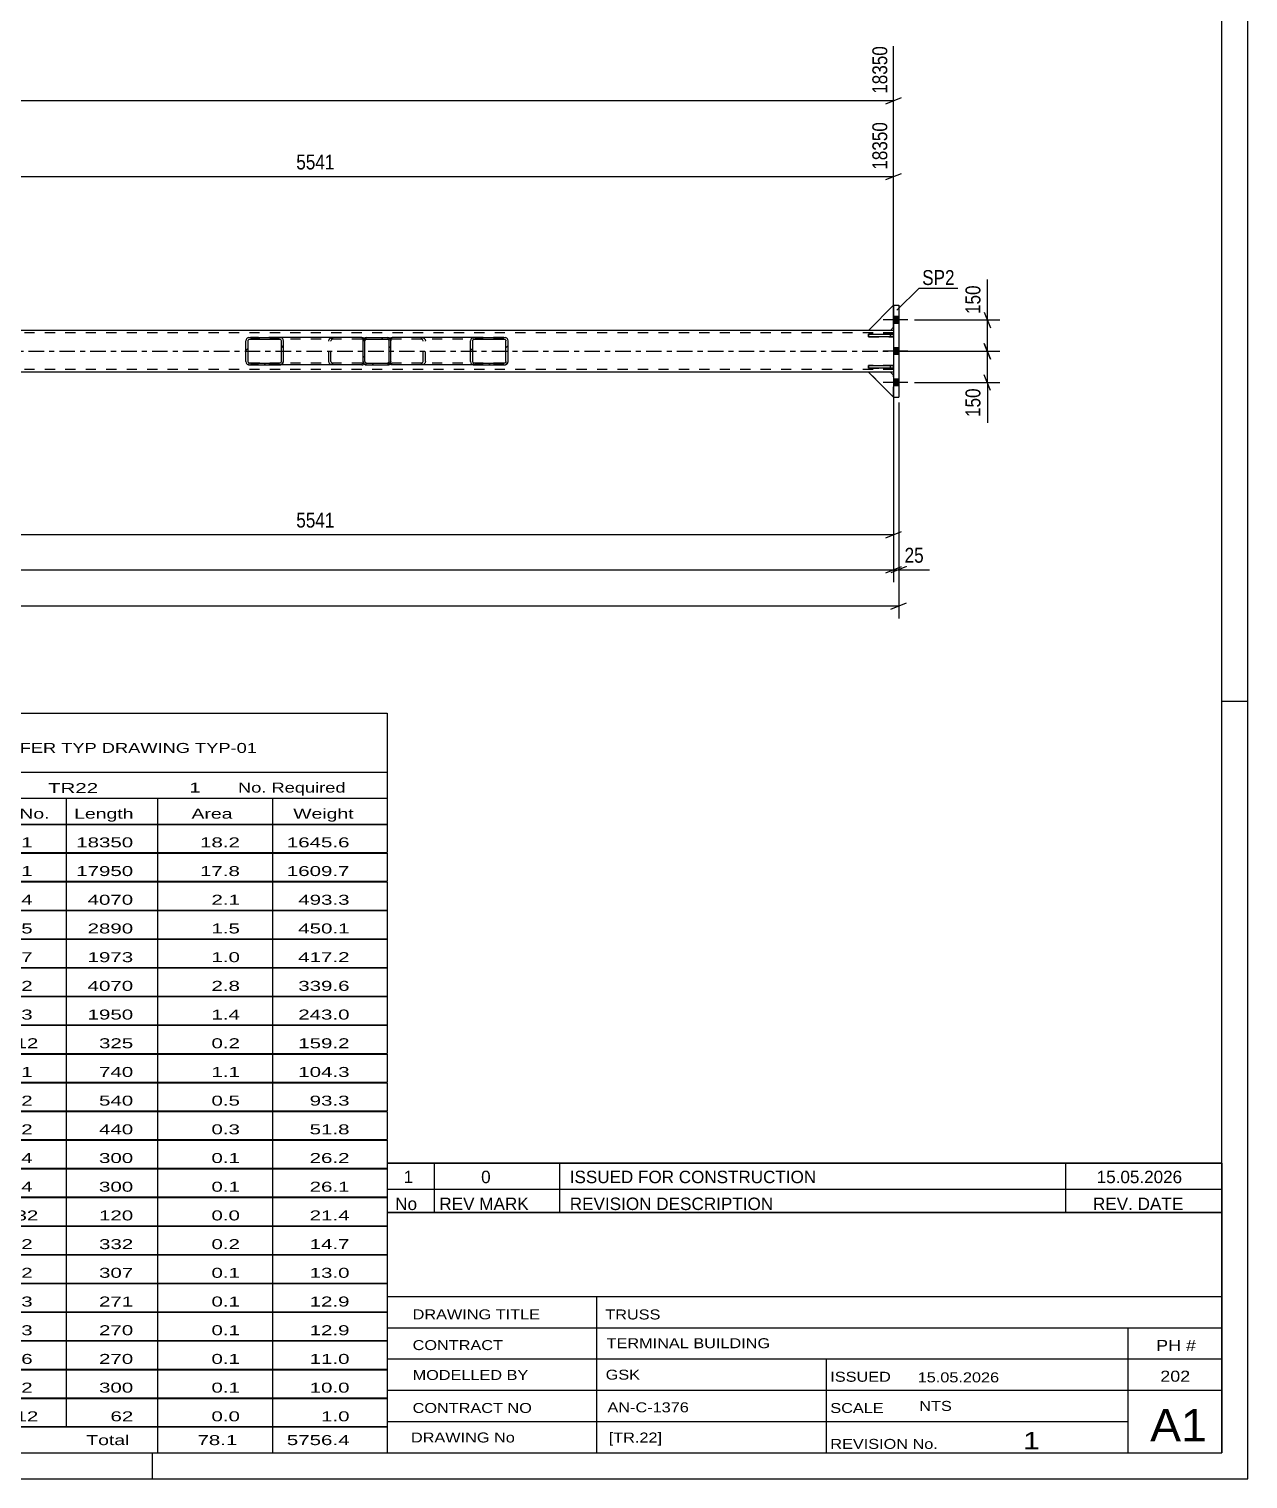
# Model space of a CAD drawing. Header units: millimetres. Extents: x -95 to 746, y -460 to 134.
# Drawn here: x 512.7 to 746.3, y -460.3 to -182.4 of the extents above; entities that cross this region are included whole.
import ezdxf

# ---------------------------------------------------------------- set-up
doc = ezdxf.new("R2010")
doc.units = ezdxf.units.MM
doc.linetypes.add('DXK_LINE_DOT2', pattern=[3.9198, 1.9599, -1.9599])
doc.linetypes.add('DXK_LINE_DOT3', pattern=[5.9187, 2.979, -0.9799, 0.9799, -0.9799])
doc.styles.add('Arial Narrow', font='ARIALN.TTF', dxfattribs={"height": 0.2})

# ---------------------------------------------------------------- blocks, each defined once
blk = doc.blocks.new('Unknown-389780219-55904')
at = {"color": 7, "linetype": 'Continuous'}
for p, q in [((581.31, -409.22), (581.31, -455.27)), ((581.31, -409.22), (741.31, -409.22)), ((741.31, -409.27), (741.31, -455.27)), ((581.31, -425.27), (741.31, -425.27)), ((621.45, -425.27), (621.45, -455.27)), ((581.31, -431.27), (741.31, -431.27)), ((723.31, -455.22), (723.31, -431.22)), ((581.31, -437.27), (741.31, -437.27)), ((665.45, -437.27), (665.45, -455.27)), ((581.31, -443.27), (741.31, -443.27)), ((581.31, -449.27), (723.31, -449.27)), ((581.31, -455.27), (741.31, -455.27))]:
    blk.add_line(p, q, dxfattribs=at)
at = {"color": 7, "style": 'Arial Narrow'}
for s, height, width, p in [('DRAWING TITLE', 1.9089, 1.425378, (586.19, -429.67)), ('TRUSS', 1.909, 1.425378, (623.12, -429.69)), ('TERMINAL BUILDING', 1.9089, 1.425378, (623.37, -435.2)), ('CONTRACT', 1.909, 1.425378, (586.19, -435.56)), ('MODELLED BY', 1.9089, 1.425378, (586.19, -441.29)), ('GSK', 1.909, 1.425378, (623.19, -441.23)), ('ISSUED', 1.909, 1.425378, (666.25, -441.63)), ('15.05.2026', 1.909, 1.425378, (683, -441.75)), ('CONTRACT NO', 1.9089, 1.425378, (586.19, -447.61)), ('AN-C-1376', 1.909, 1.425378, (623.54, -447.49)), ('SCALE', 1.909, 1.425378, (666.25, -447.62)), ('A1', 6.204, 1.25, (727.55, -453.07)), ('DRAWING No', 1.909, 1.425378, (585.87, -453.27)), ('[TR.22]', 1.909, 1.425378, (623.77, -453.28)), ('REVISION No.', 1.9089, 1.425378, (666.25, -454.5)), ('1', 3.34, 1.5, (703.22, -454.59))]:
    blk.add_text(s, height=height, dxfattribs=dict(at, width=width)).set_placement(p)
at = {"color": 7, "linetype": 'Continuous', "style": 'Arial Narrow'}
for s, height, width, p in [('PH #', 2.1, 1.42538, (728.71, -435.72)), ('202', 2.1, 1.42538, (729.5, -441.62)), ('NTS', 1.909, 1.425378, (683.31, -447.22))]:
    blk.add_text(s, height=height, dxfattribs=dict(at, width=width)).set_placement(p)
blk = doc.blocks.new('Unknown-389780219-19542')
at = {"color": 5, "linetype": 'Continuous'}
for p, q in [((746.31, -460.27), (746.31, 133.73)), ((741.31, -455.27), (741.31, 128.73)), ((746.31, -311.27), (741.31, -311.27)), ((-89.69, -455.27), (741.31, -455.27)), ((536.31, -460.27), (536.31, -455.27)), ((-94.69, -460.27), (746.31, -460.27))]:
    blk.add_line(p, q, dxfattribs=at)
blk = doc.blocks.new('Unknown-389780219-55905')
at = {"color": 7, "linetype": 'Continuous'}
for p, q in [((421.31, -313.52), (581.31, -313.52)), ((421.31, -324.77), (421.31, -313.52)), ((581.31, -313.52), (581.31, -324.77)), ((421.31, -324.77), (581.31, -324.77)), ((421.31, -324.77), (421.31, -329.77)), ((581.31, -324.77), (581.31, -329.77)), ((421.31, -329.77), (581.31, -329.77)), ((421.31, -329.77), (421.31, -334.77)), ((445.31, -329.77), (445.31, -334.77)), ((480.81, -329.77), (480.81, -334.77)), ((506.81, -329.77), (506.81, -334.77)), ((519.81, -329.77), (519.81, -334.77)), ((537.31, -329.77), (537.31, -334.77)), ((559.31, -329.77), (559.31, -334.77)), ((581.31, -329.77), (581.31, -334.77)), ((421.31, -334.77), (581.31, -334.77)), ((421.31, -334.82), (421.31, -340.22)), ((421.31, -334.82), (581.31, -334.82)), ((445.31, -334.77), (445.31, -340.27)), ((480.81, -334.77), (480.81, -340.27)), ((506.81, -334.77), (506.81, -340.27)), ((519.81, -334.77), (519.81, -340.27)), ((537.31, -334.77), (537.31, -340.27)), ((559.31, -334.77), (559.31, -340.27)), ((581.31, -334.82), (581.31, -340.22)), ((421.31, -340.22), (581.31, -340.22)), ((421.31, -340.32), (421.31, -345.72)), ((421.31, -340.32), (581.31, -340.32)), ((445.31, -340.27), (445.31, -345.77)), ((480.81, -340.27), (480.81, -345.77)), ((506.81, -340.27), (506.81, -345.77)), ((519.81, -340.27), (519.81, -345.77)), ((537.31, -340.27), (537.31, -345.77)), ((559.31, -340.27), (559.31, -345.77)), ((581.31, -340.32), (581.31, -345.72)), ((421.31, -345.72), (581.31, -345.72)), ((421.31, -345.82), (421.31, -351.22)), ((421.31, -345.82), (581.31, -345.82)), ((445.31, -345.77), (445.31, -351.27)), ((480.81, -345.77), (480.81, -351.27)), ((506.81, -345.77), (506.81, -351.27)), ((519.81, -345.77), (519.81, -351.27)), ((537.31, -345.77), (537.31, -351.27)), ((559.31, -345.77), (559.31, -351.27)), ((581.31, -345.82), (581.31, -351.22)), ((421.31, -351.22), (581.31, -351.22)), ((421.31, -351.32), (421.31, -356.72)), ((421.31, -351.32), (581.31, -351.32)), ((445.31, -351.27), (445.31, -356.77)), ((480.81, -351.27), (480.81, -356.77)), ((506.81, -351.27), (506.81, -356.77)), ((519.81, -351.27), (519.81, -356.77)), ((537.31, -351.27), (537.31, -356.77)), ((559.31, -351.27), (559.31, -356.77)), ((581.31, -351.32), (581.31, -356.72)), ((421.31, -356.72), (581.31, -356.72)), ((421.31, -356.82), (421.31, -362.22)), ((421.31, -356.82), (581.31, -356.82)), ((445.31, -356.77), (445.31, -362.27)), ((480.81, -356.77), (480.81, -362.27)), ((506.81, -356.77), (506.81, -362.27)), ((519.81, -356.77), (519.81, -362.27)), ((537.31, -356.77), (537.31, -362.27)), ((559.31, -356.77), (559.31, -362.27)), ((581.31, -356.82), (581.31, -362.22)), ((421.31, -362.22), (581.31, -362.22)), ((421.31, -362.32), (421.31, -367.72)), ((421.31, -362.32), (581.31, -362.32)), ((445.31, -362.27), (445.31, -367.77)), ((480.81, -362.27), (480.81, -367.77)), ((506.81, -362.27), (506.81, -367.77)), ((519.81, -362.27), (519.81, -367.77)), ((537.31, -362.27), (537.31, -367.77)), ((559.31, -362.27), (559.31, -367.77)), ((581.31, -362.32), (581.31, -367.72)), ((421.31, -367.72), (581.31, -367.72)), ((421.31, -367.82), (421.31, -373.22)), ((421.31, -367.82), (581.31, -367.82)), ((445.31, -367.77), (445.31, -373.27)), ((480.81, -367.77), (480.81, -373.27)), ((506.81, -367.77), (506.81, -373.27)), ((519.81, -367.77), (519.81, -373.27)), ((537.31, -367.77), (537.31, -373.27)), ((559.31, -367.77), (559.31, -373.27)), ((581.31, -367.82), (581.31, -373.22)), ((421.31, -373.22), (581.31, -373.22)), ((421.31, -373.32), (421.31, -378.72)), ((421.31, -373.32), (581.31, -373.32)), ((445.31, -373.27), (445.31, -378.77)), ((480.81, -373.27), (480.81, -378.77)), ((506.81, -373.27), (506.81, -378.77)), ((519.81, -373.27), (519.81, -378.77)), ((537.31, -373.27), (537.31, -378.77)), ((559.31, -373.27), (559.31, -378.77)), ((581.31, -373.32), (581.31, -378.72)), ((421.31, -378.72), (581.31, -378.72)), ((421.31, -378.82), (421.31, -384.22)), ((421.31, -378.82), (581.31, -378.82)), ((445.31, -378.77), (445.31, -384.27)), ((480.81, -378.77), (480.81, -384.27)), ((506.81, -378.77), (506.81, -384.27)), ((519.81, -378.77), (519.81, -384.27)), ((537.31, -378.77), (537.31, -384.27)), ((559.31, -378.77), (559.31, -384.27)), ((581.31, -378.82), (581.31, -384.22)), ((421.31, -384.22), (581.31, -384.22)), ((421.31, -384.32), (421.31, -389.72)), ((421.31, -384.32), (581.31, -384.32)), ((445.31, -384.27), (445.31, -389.77)), ((480.81, -384.27), (480.81, -389.77)), ((506.81, -384.27), (506.81, -389.77)), ((519.81, -384.27), (519.81, -389.77)), ((537.31, -384.27), (537.31, -389.77)), ((559.31, -384.27), (559.31, -389.77)), ((581.31, -384.32), (581.31, -389.72)), ((421.31, -389.72), (581.31, -389.72)), ((421.31, -389.82), (421.31, -395.22)), ((421.31, -389.82), (581.31, -389.82)), ((445.31, -389.77), (445.31, -395.27)), ((480.81, -389.77), (480.81, -395.27)), ((506.81, -389.77), (506.81, -395.27)), ((519.81, -389.77), (519.81, -395.27)), ((537.31, -389.77), (537.31, -395.27)), ((559.31, -389.77), (559.31, -395.27)), ((581.31, -389.82), (581.31, -395.22)), ((421.31, -395.22), (581.31, -395.22)), ((421.31, -395.32), (421.31, -400.72)), ((421.31, -395.32), (581.31, -395.32)), ((445.31, -395.27), (445.31, -400.77)), ((480.81, -395.27), (480.81, -400.77)), ((506.81, -395.27), (506.81, -400.77)), ((519.81, -395.27), (519.81, -400.77)), ((537.31, -395.27), (537.31, -400.77)), ((559.31, -395.27), (559.31, -400.77)), ((581.31, -395.32), (581.31, -400.72)), ((421.31, -400.72), (581.31, -400.72)), ((421.31, -400.82), (421.31, -406.22)), ((421.31, -400.82), (581.31, -400.82)), ((445.31, -400.77), (445.31, -406.27)), ((480.81, -400.77), (480.81, -406.27)), ((506.81, -400.77), (506.81, -406.27)), ((519.81, -400.77), (519.81, -406.27)), ((537.31, -400.77), (537.31, -406.27)), ((559.31, -400.77), (559.31, -406.27)), ((581.31, -400.82), (581.31, -406.22)), ((421.31, -406.22), (581.31, -406.22)), ((421.31, -406.32), (421.31, -411.72)), ((421.31, -406.32), (581.31, -406.32)), ((445.31, -406.27), (445.31, -411.77)), ((480.81, -406.27), (480.81, -411.77)), ((506.81, -406.27), (506.81, -411.77)), ((519.81, -406.27), (519.81, -411.77)), ((537.31, -406.27), (537.31, -411.77)), ((559.31, -406.27), (559.31, -411.77)), ((581.31, -406.32), (581.31, -411.72)), ((421.31, -411.72), (581.31, -411.72)), ((421.31, -411.82), (421.31, -417.22)), ((421.31, -411.82), (581.31, -411.82)), ((445.31, -411.77), (445.31, -417.27)), ((480.81, -411.77), (480.81, -417.27)), ((506.81, -411.77), (506.81, -417.27)), ((519.81, -411.77), (519.81, -417.27)), ((537.31, -411.77), (537.31, -417.27)), ((559.31, -411.77), (559.31, -417.27)), ((581.31, -411.82), (581.31, -417.22)), ((421.31, -417.22), (581.31, -417.22)), ((421.31, -417.32), (421.31, -422.72)), ((421.31, -417.32), (581.31, -417.32)), ((445.31, -417.27), (445.31, -422.77)), ((480.81, -417.27), (480.81, -422.77)), ((506.81, -417.27), (506.81, -422.77)), ((519.81, -417.27), (519.81, -422.77)), ((537.31, -417.27), (537.31, -422.77)), ((559.31, -417.27), (559.31, -422.77)), ((581.31, -417.32), (581.31, -422.72)), ((421.31, -422.72), (581.31, -422.72)), ((421.31, -422.82), (421.31, -428.22)), ((421.31, -422.82), (581.31, -422.82)), ((445.31, -422.77), (445.31, -428.27)), ((480.81, -422.77), (480.81, -428.27)), ((506.81, -422.77), (506.81, -428.27)), ((519.81, -422.77), (519.81, -428.27)), ((537.31, -422.77), (537.31, -428.27)), ((559.31, -422.77), (559.31, -428.27)), ((581.31, -422.82), (581.31, -428.22)), ((421.31, -428.22), (581.31, -428.22)), ((421.31, -428.32), (421.31, -433.72)), ((421.31, -428.32), (581.31, -428.32)), ((445.31, -428.27), (445.31, -433.77)), ((480.81, -428.27), (480.81, -433.77)), ((506.81, -428.27), (506.81, -433.77)), ((519.81, -428.27), (519.81, -433.77)), ((537.31, -428.27), (537.31, -433.77)), ((559.31, -428.27), (559.31, -433.77)), ((581.31, -428.32), (581.31, -433.72)), ((421.31, -433.72), (581.31, -433.72)), ((421.31, -433.82), (421.31, -439.22)), ((421.31, -433.82), (581.31, -433.82)), ((445.31, -433.77), (445.31, -439.27)), ((480.81, -433.77), (480.81, -439.27)), ((506.81, -433.77), (506.81, -439.27)), ((519.81, -433.77), (519.81, -439.27)), ((537.31, -433.77), (537.31, -439.27)), ((559.31, -433.77), (559.31, -439.27)), ((581.31, -433.82), (581.31, -439.22)), ((421.31, -439.22), (581.31, -439.22)), ((421.31, -439.32), (421.31, -444.72)), ((421.31, -439.32), (581.31, -439.32)), ((445.31, -439.27), (445.31, -444.77)), ((480.81, -439.27), (480.81, -444.77)), ((506.81, -439.27), (506.81, -444.77)), ((519.81, -439.27), (519.81, -444.77)), ((537.31, -439.27), (537.31, -444.77)), ((559.31, -439.27), (559.31, -444.77)), ((581.31, -439.32), (581.31, -444.72)), ((421.31, -444.72), (581.31, -444.72)), ((421.31, -444.82), (421.31, -450.22)), ((421.31, -444.82), (581.31, -444.82)), ((445.31, -444.77), (445.31, -450.27)), ((480.81, -444.77), (480.81, -450.27)), ((506.81, -444.77), (506.81, -450.27)), ((519.81, -444.77), (519.81, -450.27)), ((537.31, -444.77), (537.31, -450.27)), ((559.31, -444.77), (559.31, -450.27)), ((581.31, -444.82), (581.31, -450.22)), ((421.31, -450.22), (581.31, -450.22)), ((421.31, -450.27), (581.31, -450.27)), ((421.31, -450.27), (421.31, -455.27)), ((537.31, -450.27), (537.31, -455.27)), ((559.31, -450.27), (559.31, -455.27)), ((581.31, -450.27), (581.31, -455.27)), ((421.31, -455.27), (581.31, -455.27))]:
    blk.add_line(p, q, dxfattribs=at)
at = {"color": 7, "style": 'Arial Narrow'}
for s, height, width, p in [('GENERAL NOTES & WELD DETAILS :', 2.8633, 1.4, (422.46, -321.21)), ('REFER TYP DRAWING TYP-01', 1.9089, 1.6, (506.01, -321.11)), ("MATERIAL LIST FOR ASSEMBLY MK'D", 1.9089, 1.6, (422.46, -328.71)), ('TR22', 1.909, 1.794707, (516.31, -328.8)), ('1', 1.91, 1.794707, (543.39, -328.71)), ('No. Required', 1.9089, 1.6, (552.72, -328.71)), ('Mark', 1.909, 1.7, (422.65, -333.77)), ('Profile', 1.909, 1.7, (455.73, -333.77)), ('Material', 1.909, 1.7, (485.85, -333.71)), ('No.', 1.909, 1.7, (510.81, -333.71)), ('Length', 1.909, 1.7, (521.31, -333.71)), ('Area', 1.909, 1.7, (543.81, -333.71)), ('Weight', 1.909, 1.7, (563.31, -333.71))]:
    blk.add_text(s, height=height, dxfattribs=dict(at, width=width)).set_placement(p)
at = {"color": 7, "linetype": 'Continuous', "style": 'Arial Narrow'}
for s, height, width, p in [('BC112', 1.909, 1.794707, (422.81, -339.21)), ('RHS300*200*12', 1.9089, 1.794707, (447.31, -339.21)), ('E350', 1.909, 1.794707, (487.05, -339.21)), ('1', 1.91, 1.794707, (511.17, -339.21)), ('18350', 1.909, 1.794707, (521.71, -339.21)), ('18.2', 1.909, 1.794707, (545.44, -339.21)), ('1645.6', 1.909, 1.794707, (562.08, -339.21)), ('TR22', 1.909, 1.794707, (422.81, -344.71)), ('RHS300*200*12', 1.9089, 1.794707, (447.31, -344.71)), ('E350', 1.909, 1.794707, (487.05, -344.71)), ('1', 1.91, 1.794707, (511.17, -344.71)), ('17950', 1.909, 1.794707, (521.71, -344.71)), ('17.8', 1.909, 1.794707, (545.44, -344.71)), ('1609.7', 1.909, 1.794707, (562.08, -344.71)), ('M24', 1.909, 1.794707, (422.81, -350.21)), ('SHS132*8', 1.909, 1.794707, (447.31, -350.21)), ('E350', 1.909, 1.794707, (487.05, -350.21)), ('4', 1.91, 1.794707, (511.17, -350.21)), ('4070', 1.909, 1.794707, (523.89, -350.21)), ('2.1', 1.909, 1.794707, (547.63, -350.21)), ('493.3', 1.909, 1.794707, (564.27, -350.21)), ('M69', 1.909, 1.794707, (422.81, -355.71)), ('SHS132*8', 1.909, 1.794707, (447.31, -355.71)), ('E350', 1.909, 1.794707, (487.05, -355.71)), ('5', 1.91, 1.794707, (511.17, -355.71)), ('2890', 1.909, 1.794707, (523.89, -355.71)), ('1.5', 1.909, 1.794707, (547.63, -355.71)), ('450.1', 1.909, 1.794707, (564.27, -355.71)), ('M25', 1.909, 1.794707, (422.81, -361.21)), ('SHS132*8', 1.909, 1.794707, (447.31, -361.21)), ('E350', 1.909, 1.794707, (487.05, -361.21)), ('7', 1.91, 1.794707, (511.17, -361.21)), ('1973', 1.909, 1.794707, (523.89, -361.21)), ('1.0', 1.909, 1.794707, (547.63, -361.21)), ('417.2', 1.909, 1.794707, (564.27, -361.21)), ('M21', 1.909, 1.794707, (422.81, -366.71)), ('SHS180*8', 1.909, 1.794707, (447.31, -366.71)), ('E350', 1.909, 1.794707, (487.05, -366.71)), ('2', 1.91, 1.794707, (511.17, -366.71)), ('4070', 1.909, 1.794707, (523.89, -366.71)), ('2.8', 1.909, 1.794707, (547.63, -366.71)), ('339.6', 1.909, 1.794707, (564.27, -366.71)), ('M22', 1.909, 1.794707, (422.81, -372.21)), ('SHS180*8', 1.909, 1.794707, (447.31, -372.21)), ('E350', 1.909, 1.794707, (487.05, -372.21)), ('3', 1.91, 1.794707, (511.17, -372.21)), ('1950', 1.909, 1.794707, (523.89, -372.21)), ('1.4', 1.909, 1.794707, (547.63, -372.21)), ('243.0', 1.909, 1.794707, (564.27, -372.21)), ('SP4', 1.909, 1.794707, (422.81, -377.71)), ('PL16*325', 1.909, 1.794707, (447.31, -377.71)), ('E350', 1.909, 1.794707, (487.05, -377.71)), ('12', 1.909, 1.794707, (510.07, -377.71)), ('325', 1.909, 1.794707, (526.08, -377.71)), ('0.2', 1.909, 1.794707, (547.63, -377.71)), ('159.2', 1.909, 1.794707, (564.27, -377.71)), ('P24', 1.909, 1.794707, (422.81, -383.21)), ('PL25*718', 1.909, 1.794707, (447.31, -383.21)), ('E350', 1.909, 1.794707, (487.05, -383.21)), ('1', 1.91, 1.794707, (511.17, -383.21)), ('740', 1.909, 1.794707, (526.08, -383.21)), ('1.1', 1.909, 1.794707, (547.63, -383.21)), ('104.3', 1.909, 1.794707, (564.27, -383.21)), ('SP2', 1.909, 1.794707, (422.81, -388.71)), ('PL25*440', 1.909, 1.794707, (447.31, -388.71)), ('E350', 1.909, 1.794707, (487.05, -388.71)), ('2', 1.91, 1.794707, (511.17, -388.71)), ('540', 1.909, 1.794707, (526.08, -388.71)), ('0.5', 1.909, 1.794707, (547.63, -388.71)), ('93.3', 1.909, 1.794707, (566.45, -388.71)), ('SP1', 1.909, 1.794707, (422.81, -394.21)), ('PL25*300', 1.909, 1.794707, (447.31, -394.21)), ('E350', 1.909, 1.794707, (487.05, -394.21)), ('2', 1.91, 1.794707, (511.17, -394.21)), ('440', 1.909, 1.794707, (526.08, -394.21)), ('0.3', 1.909, 1.794707, (547.63, -394.21)), ('51.8', 1.909, 1.794707, (566.45, -394.21)), ('BC35', 1.909, 1.794707, (422.81, -399.71)), ('SHS132*6', 1.909, 1.794707, (447.31, -399.71)), ('E350', 1.909, 1.794707, (487.05, -399.71)), ('4', 1.91, 1.794707, (511.17, -399.71)), ('300', 1.909, 1.794707, (526.08, -399.71)), ('0.1', 1.909, 1.794707, (547.63, -399.71)), ('26.2', 1.909, 1.794707, (566.45, -399.71)), ('TC88', 1.909, 1.794707, (422.81, -405.21)), ('SHS100*8', 1.909, 1.794707, (447.31, -405.21)), ('E350', 1.909, 1.794707, (487.05, -405.21)), ('4', 1.91, 1.794707, (511.17, -405.21)), ('300', 1.909, 1.794707, (526.08, -405.21)), ('0.1', 1.909, 1.794707, (547.63, -405.21)), ('26.1', 1.909, 1.794707, (566.45, -405.21)), ('ST4', 1.909, 1.794707, (422.81, -410.71)), ('PL12*120', 1.909, 1.794707, (447.31, -410.71)), ('E350', 1.909, 1.794707, (487.05, -410.71)), ('32', 1.909, 1.794707, (510.07, -410.71)), ('120', 1.909, 1.794707, (526.08, -410.71)), ('0.0', 1.909, 1.794707, (547.63, -410.71)), ('21.4', 1.909, 1.794707, (566.45, -410.71)), ('BC149', 1.909, 1.794707, (422.81, -416.21)), ('SHS132*6', 1.909, 1.794707, (447.31, -416.21)), ('E350', 1.909, 1.794707, (487.05, -416.21)), ('2', 1.91, 1.794707, (511.17, -416.21)), ('332', 1.909, 1.794707, (526.08, -416.21)), ('0.2', 1.909, 1.794707, (547.63, -416.21)), ('14.7', 1.909, 1.794707, (566.45, -416.21)), ('BC150', 1.909, 1.794707, (422.81, -421.71)), ('SHS132*6', 1.909, 1.794707, (447.31, -421.71)), ('E350', 1.909, 1.794707, (487.05, -421.71)), ('2', 1.91, 1.794707, (511.17, -421.71)), ('307', 1.909, 1.794707, (526.08, -421.71)), ('0.1', 1.909, 1.794707, (547.63, -421.71)), ('13.0', 1.909, 1.794707, (566.45, -421.71)), ('M1482', 1.909, 1.794707, (422.81, -427.21)), ('RHS100*100*6', 1.9089, 1.794707, (447.31, -427.21)), ('E350', 1.909, 1.794707, (487.05, -427.21)), ('3', 1.91, 1.794707, (511.17, -427.21)), ('271', 1.909, 1.794707, (526.08, -427.21)), ('0.1', 1.909, 1.794707, (547.63, -427.21)), ('12.9', 1.909, 1.794707, (566.45, -427.21)), ('M1523', 1.909, 1.794707, (422.81, -432.71)), ('RHS100*100*6', 1.9089, 1.794707, (447.31, -432.71)), ('E350', 1.909, 1.794707, (487.05, -432.71)), ('3', 1.91, 1.794707, (511.17, -432.71)), ('270', 1.909, 1.794707, (526.08, -432.71)), ('0.1', 1.909, 1.794707, (547.63, -432.71)), ('12.9', 1.909, 1.794707, (566.45, -432.71)), ('ST20', 1.909, 1.794707, (422.81, -438.21)), ('PL8*150', 1.909, 1.794707, (447.31, -438.21)), ('E350', 1.909, 1.794707, (487.05, -438.21)), ('6', 1.91, 1.794707, (511.17, -438.21)), ('270', 1.909, 1.794707, (526.08, -438.21)), ('0.1', 1.909, 1.794707, (547.63, -438.21)), ('11.0', 1.909, 1.794707, (566.45, -438.21)), ('TC45', 1.909, 1.794707, (422.81, -443.71)), ('SHS100*6', 1.909, 1.794707, (447.31, -443.71)), ('E350', 1.909, 1.794707, (487.05, -443.71)), ('2', 1.91, 1.794707, (511.17, -443.71)), ('300', 1.909, 1.794707, (526.08, -443.71)), ('0.1', 1.909, 1.794707, (547.63, -443.71)), ('10.0', 1.909, 1.794707, (566.45, -443.71)), ('PL73', 1.909, 1.794707, (422.81, -449.21)), ('PL6*30', 1.909, 1.794707, (447.31, -449.21)), ('E350', 1.909, 1.794707, (487.05, -449.21)), ('12', 1.909, 1.794707, (510.07, -449.21)), ('62', 1.909, 1.794707, (528.27, -449.21)), ('0.0', 1.909, 1.794707, (547.63, -449.21)), ('1.0', 1.909, 1.794707, (568.64, -449.21)), ('Total', 1.909, 1.7, (523.64, -453.77)), ('78.1', 1.909, 1.794707, (544.95, -453.77)), ('5756.4', 1.909, 1.794707, (562.08, -453.77))]:
    blk.add_text(s, height=height, dxfattribs=dict(at, width=width)).set_placement(p)
blk = doc.blocks.new('Unknown-389780219-55907')
at = {"color": 7, "linetype": 'Continuous'}
for p, q in [((581.31, -399.72), (741.31, -399.72)), ((741.31, -399.72), (581.31, -399.72)), ((581.31, -399.72), (581.31, -404.72)), ((590.31, -399.72), (590.31, -404.72)), ((614.31, -399.72), (614.31, -404.72)), ((711.31, -399.72), (711.31, -404.72)), ((741.31, -399.72), (741.31, -404.72)), ((581.31, -404.72), (741.31, -404.72)), ((581.31, -404.72), (581.31, -409.22)), ((581.31, -404.72), (741.31, -404.72)), ((590.31, -404.72), (590.31, -409.22)), ((614.31, -404.72), (614.31, -409.22)), ((711.31, -404.72), (711.31, -409.22)), ((741.31, -404.72), (741.31, -409.22)), ((741.31, -409.22), (581.31, -409.22))]:
    blk.add_line(p, q, dxfattribs=at)
at = {"color": 7, "linetype": 'Continuous', "style": 'Arial Narrow'}
for s, height, width, p in [('1', 2.39, 1.196471, (584.47, -403.57)), ('0', 2.39, 1.196471, (599.32, -403.57)), ('ISSUED FOR CONSTRUCTION', 2.3861, 1.196471, (616.31, -403.57)), ('15.05.2026', 2.386, 1.196471, (717.31, -403.57)), ('No', 2.386, 1.2, (582.85, -408.72)), ('REV MARK', 2.386, 1.2, (591.31, -408.72)), ('REVISION DESCRIPTION', 2.3861, 1.2, (616.31, -408.72)), ('REV. DATE', 2.386, 1.2, (716.59, -408.72))]:
    blk.add_text(s, height=height, dxfattribs=dict(at, width=width)).set_placement(p)
blk = doc.blocks.new('Part-389780219-29408 - 29317')
at = {"color": 2, "linetype": 'Continuous'}
for p, q in [((677.77, -248.12), (673.57, -248.12)), ((673.57, -248.12), (678.37, -252.92)), ((678.37, -248.72), (677.77, -248.12))]:
    blk.add_line(p, q, dxfattribs=at)
at = {"color": 7, "linetype": 'DXK_LINE_DOT2'}
blk.add_line((678.37, -252.92), (678.37, -248.72), dxfattribs=at)
blk = doc.blocks.new('Part-389780219-29336 - 29317')
at = {"linetype": 'Continuous'}
h = blk.add_hatch(dxfattribs=at)
h.set_pattern_fill('', scale=0.7, style=0, pattern_type=0)
h.set_pattern_definition([(45, (603.979, -246.7086), (-1.57154, 1.57154), [])])
h.paths.add_polyline_path([(603.64, -246.76), (603.98, -246.71), (604.26, -246.57), (604.45, -246.36), (604.52, -246.12), (604.52, -242.12), (604.45, -241.87), (604.26, -241.66), (603.98, -241.53), (603.64, -241.48), (598.15, -241.48), (597.82, -241.53), (597.53, -241.66), (597.34, -241.87), (597.27, -242.12), (597.27, -246.12), (597.34, -246.36), (597.53, -246.57), (597.82, -246.71), (598.15, -246.76)])
h.paths.add_polyline_path([(597.98, -246.41), (597.84, -246.34), (597.75, -246.24), (597.71, -246.12), (597.71, -242.12), (597.75, -241.99), (597.84, -241.89), (597.98, -241.82), (598.15, -241.8), (603.64, -241.8), (603.81, -241.82), (603.95, -241.89), (604.05, -241.99), (604.08, -242.12), (604.08, -246.12), (604.05, -246.24), (603.95, -246.34), (603.81, -246.41), (603.64, -246.44), (598.15, -246.44)])
at = {"color": 2, "linetype": 'Continuous'}
for p, q in [((582.01, -241.51), (582.27, -241.48)), ((582.01, -241.51), (582.01, -242.12)), ((598.15, -241.48), (582.27, -241.48)), ((598.15, -241.48), (597.82, -241.53)), ((598.15, -241.48), (603.64, -241.48)), ((603.98, -241.53), (603.64, -241.48)), ((597.34, -241.87), (597.27, -242.12)), ((597.27, -246.12), (597.27, -242.12)), ((597.71, -242.12), (597.75, -241.99)), ((597.71, -246.12), (597.71, -242.12)), ((597.98, -241.82), (598.15, -241.8)), ((598.15, -241.8), (603.64, -241.8)), ((603.64, -241.8), (603.81, -241.82)), ((604.05, -241.99), (604.08, -242.12)), ((604.08, -246.12), (604.08, -242.12)), ((604.52, -242.12), (604.45, -241.87)), ((604.52, -246.12), (604.52, -242.12)), ((582.01, -246.71), (582.01, -246.12)), ((582.01, -246.72), (582.01, -246.71)), ((582.27, -246.76), (582.01, -246.72)), ((598.15, -246.76), (582.27, -246.76)), ((597.27, -246.12), (597.34, -246.36)), ((597.75, -246.24), (597.71, -246.12)), ((597.82, -246.71), (598.15, -246.76)), ((598.15, -246.44), (597.98, -246.41)), ((598.15, -246.44), (603.64, -246.44)), ((598.15, -246.76), (603.64, -246.76)), ((603.81, -246.41), (603.64, -246.44)), ((603.64, -246.76), (603.98, -246.71)), ((604.08, -246.12), (604.05, -246.24)), ((604.45, -246.36), (604.52, -246.12))]:
    blk.add_line(p, q, dxfattribs=at)
at = {"color": 7, "linetype": 'DXK_LINE_DOT2'}
for p, q in [((582.01, -241.87), (582.01, -241.51)), ((587.76, -241.48), (588.09, -241.53)), ((603.64, -241.48), (598.15, -241.48)), ((582.1, -241.82), (582.01, -241.87)), ((582.01, -246.57), (582.01, -242.12)), ((582.27, -241.8), (582.1, -241.82)), ((603.64, -241.8), (582.27, -241.8)), ((587.93, -241.82), (587.76, -241.8)), ((588.2, -242.12), (588.16, -241.99)), ((588.2, -246.12), (588.2, -242.12)), ((588.57, -241.87), (588.64, -242.12)), ((588.64, -246.12), (588.64, -242.12)), ((582.01, -246.37), (582.1, -246.41)), ((582.1, -246.41), (582.27, -246.44)), ((603.64, -246.44), (582.27, -246.44)), ((587.76, -246.44), (587.93, -246.41)), ((588.09, -246.71), (587.76, -246.76)), ((588.16, -246.24), (588.2, -246.12)), ((588.64, -246.12), (588.57, -246.36)), ((603.64, -246.76), (598.15, -246.76))]:
    blk.add_line(p, q, dxfattribs=at)
for centre, radius, start, end in [((587.89, -242.3), 0.802, 32.4105, 75.4453), ((587.82, -242.21), 0.401, 32.4105, 75.4453), ((587.82, -246.02), 0.401, 284.5547, 327.5895), ((587.89, -245.93), 0.802, 284.5547, 327.5895)]:
    blk.add_arc(centre, radius, start, end, dxfattribs=at)
at = {"color": 2, "linetype": 'Continuous'}
for centre, radius, start, end in [((598.02, -242.3), 0.802, 104.5547, 147.5895), ((603.78, -242.3), 0.802, 32.4105, 75.4453), ((598.08, -242.21), 0.401, 104.5547, 147.5895), ((603.71, -242.21), 0.401, 32.4105, 75.4453), ((598.02, -245.93), 0.802, 212.4105, 255.4453), ((598.08, -246.02), 0.401, 212.4105, 255.4453), ((603.71, -246.02), 0.401, 284.5547, 327.5895), ((603.78, -245.93), 0.802, 284.5547, 327.5895)]:
    blk.add_arc(centre, radius, start, end, dxfattribs=at)
blk = doc.blocks.new('Part-389780219-29409 - 29317')
at = {"color": 7, "linetype": 'DXK_LINE_DOT2'}
for p, q in [((677.77, -248.12), (673.57, -248.12)), ((673.57, -248.12), (678.37, -252.92)), ((678.37, -248.72), (677.77, -248.12)), ((678.37, -252.92), (678.37, -248.72))]:
    blk.add_line(p, q, dxfattribs=at)
blk = doc.blocks.new('Part-389780219-29410 - 29317')
at = {"color": 7, "linetype": 'DXK_LINE_DOT2'}
for p, q in [((673.57, -240.12), (678.37, -235.32)), ((678.37, -235.32), (678.37, -239.52)), ((677.77, -240.12), (673.57, -240.12)), ((678.37, -239.52), (677.77, -240.12))]:
    blk.add_line(p, q, dxfattribs=at)
blk = doc.blocks.new('Part-389780219-29411 - 29317')
at = {"color": 2, "linetype": 'Continuous'}
for p, q in [((673.57, -240.12), (678.37, -235.32)), ((677.77, -240.12), (673.57, -240.12)), ((678.37, -239.52), (677.77, -240.12))]:
    blk.add_line(p, q, dxfattribs=at)
at = {"color": 7, "linetype": 'DXK_LINE_DOT2'}
blk.add_line((678.37, -239.52), (678.37, -235.32), dxfattribs=at)
blk = doc.blocks.new('Part-389780219-29347 - 29317')
at = {"linetype": 'Continuous'}
h = blk.add_hatch(dxfattribs=at)
h.set_pattern_fill('', scale=0.7, style=0, pattern_type=0)
h.set_pattern_definition([(45, (581.6138, -246.7086), (-1.57154, 1.57154), [])])
h.paths.add_polyline_path([(581.37, -246.76), (581.61, -246.71), (581.82, -246.57), (581.96, -246.36), (582.01, -246.12), (582.01, -242.12), (581.96, -241.87), (581.82, -241.66), (581.61, -241.53), (581.37, -241.48), (577.37, -241.48), (577.12, -241.53), (576.92, -241.66), (576.78, -241.87), (576.73, -242.12), (576.73, -246.12), (576.78, -246.36), (576.92, -246.57), (577.12, -246.71), (577.37, -246.76)])
h.paths.add_polyline_path([(577.25, -246.41), (577.14, -246.34), (577.07, -246.24), (577.05, -246.12), (577.05, -242.12), (577.07, -241.99), (577.14, -241.89), (577.25, -241.82), (577.37, -241.8), (581.37, -241.8), (581.49, -241.82), (581.6, -241.89), (581.66, -241.99), (581.69, -242.12), (581.69, -246.12), (581.66, -246.24), (581.6, -246.34), (581.49, -246.41), (581.37, -246.44), (577.37, -246.44)])
at = {"color": 7, "linetype": 'DXK_LINE_DOT2'}
for p, q in [((577.12, -241.53), (577.37, -241.48)), ((577.37, -241.48), (581.37, -241.48)), ((581.37, -241.48), (581.61, -241.53)), ((576.73, -242.12), (576.78, -241.87)), ((576.73, -246.12), (576.73, -242.12)), ((577.07, -241.99), (577.05, -242.12)), ((577.05, -246.12), (577.05, -242.12)), ((577.37, -241.8), (577.25, -241.82)), ((577.37, -241.8), (581.37, -241.8)), ((581.49, -241.82), (581.37, -241.8)), ((581.69, -242.12), (581.66, -241.99)), ((581.69, -246.12), (581.69, -242.12)), ((581.96, -241.87), (582.01, -242.12)), ((582.01, -246.12), (582.01, -242.12)), ((576.78, -246.36), (576.73, -246.12)), ((577.05, -246.12), (577.07, -246.24)), ((577.37, -246.76), (577.12, -246.71)), ((577.25, -246.41), (577.37, -246.44)), ((577.37, -246.44), (581.37, -246.44)), ((577.37, -246.76), (581.37, -246.76)), ((581.37, -246.44), (581.49, -246.41)), ((581.61, -246.71), (581.37, -246.76)), ((581.66, -246.24), (581.69, -246.12)), ((582.01, -246.12), (581.96, -246.36))]:
    blk.add_line(p, q, dxfattribs=at)
at = {"color": 2, "linetype": 'Continuous'}
for p, q in [((577.37, -241.48), (577.12, -241.53)), ((577.37, -241.48), (581.37, -241.48)), ((581.61, -241.53), (581.37, -241.48)), ((576.78, -241.87), (576.73, -242.12)), ((576.73, -246.12), (576.73, -242.12)), ((577.05, -242.12), (577.07, -241.99)), ((577.05, -246.12), (577.05, -242.12)), ((577.25, -241.82), (577.37, -241.8)), ((577.37, -241.8), (581.37, -241.8)), ((581.37, -241.8), (581.49, -241.82)), ((581.66, -241.99), (581.69, -242.12)), ((581.69, -246.12), (581.69, -242.12)), ((582.01, -242.12), (581.96, -241.87)), ((582.01, -246.12), (582.01, -242.12)), ((576.73, -246.12), (576.78, -246.36)), ((577.07, -246.24), (577.05, -246.12)), ((577.12, -246.71), (577.37, -246.76)), ((577.37, -246.44), (577.25, -246.41)), ((577.37, -246.44), (581.37, -246.44)), ((577.37, -246.76), (581.37, -246.76)), ((581.49, -246.41), (581.37, -246.44)), ((581.37, -246.76), (581.61, -246.71)), ((581.69, -246.12), (581.66, -246.24)), ((581.96, -246.36), (582.01, -246.12))]:
    blk.add_line(p, q, dxfattribs=at)
at = {"color": 7, "linetype": 'DXK_LINE_DOT2'}
for centre, radius, start, end in [((577.37, -242.12), 0.64, 112.5, 157.5), ((581.37, -242.12), 0.64, 22.5, 67.5), ((577.37, -242.12), 0.32, 112.5, 157.5), ((581.37, -242.12), 0.32, 22.5, 67.5), ((577.37, -246.12), 0.64, 202.5, 247.5), ((577.37, -246.12), 0.32, 202.5, 247.5), ((581.37, -246.12), 0.32, 292.5, 337.5), ((581.37, -246.12), 0.64, 292.5, 337.5)]:
    blk.add_arc(centre, radius, start, end, dxfattribs=at)
at = {"color": 2, "linetype": 'Continuous'}
for centre, radius, start, end in [((577.37, -242.12), 0.64, 112.5, 157.5), ((581.37, -242.12), 0.64, 22.5, 67.5), ((577.37, -242.12), 0.32, 112.5, 157.5), ((581.37, -242.12), 0.32, 22.5, 67.5), ((577.37, -246.12), 0.64, 202.5, 247.5), ((577.37, -246.12), 0.32, 202.5, 247.5), ((581.37, -246.12), 0.32, 292.5, 337.5), ((581.37, -246.12), 0.64, 292.5, 337.5)]:
    blk.add_arc(centre, radius, start, end, dxfattribs=at)
blk = doc.blocks.new('Part-389780219-29414 - 29317')
at = {"color": 7, "linetype": 'DXK_LINE_DOT2'}
for p, q in [((678.37, -246.88), (673.57, -246.88)), ((673.57, -246.88), (673.57, -247.36)), ((677.77, -247.36), (677.77, -246.88)), ((678.37, -247.36), (678.37, -246.88)), ((673.57, -247.36), (678.37, -247.36))]:
    blk.add_line(p, q, dxfattribs=at)
blk = doc.blocks.new('Part-389780219-29416 - 29317')
at = {"color": 2, "linetype": 'Continuous'}
for p, q in [((673.57, -247.36), (673.57, -246.88)), ((673.57, -246.88), (678.37, -246.88)), ((678.37, -246.88), (678.37, -247.36)), ((678.37, -247.36), (673.57, -247.36))]:
    blk.add_line(p, q, dxfattribs=at)
at = {"color": 7, "linetype": 'DXK_LINE_DOT2'}
blk.add_line((677.77, -247.36), (677.77, -246.88), dxfattribs=at)
blk = doc.blocks.new('Part-389780219-29358 - 29317')
at = {"linetype": 'Continuous'}
h = blk.add_hatch(dxfattribs=at)
h.set_pattern_fill('', scale=0.7, style=0, pattern_type=0)
h.set_pattern_definition([(45, (560.9222, -246.7086), (-1.57154, 1.57154), [])])
h.paths.add_polyline_path([(560.59, -246.76), (560.92, -246.71), (561.21, -246.57), (561.4, -246.36), (561.46, -246.12), (561.46, -242.12), (561.4, -241.87), (561.21, -241.66), (560.92, -241.53), (560.59, -241.48), (555.1, -241.48), (554.76, -241.53), (554.47, -241.66), (554.28, -241.87), (554.22, -242.12), (554.22, -246.12), (554.28, -246.36), (554.47, -246.57), (554.76, -246.71), (555.1, -246.76)])
h.paths.add_polyline_path([(554.93, -246.41), (554.78, -246.34), (554.69, -246.24), (554.66, -246.12), (554.66, -242.12), (554.69, -241.99), (554.78, -241.89), (554.93, -241.82), (555.1, -241.8), (560.59, -241.8), (560.75, -241.82), (560.9, -241.89), (560.99, -241.99), (561.03, -242.12), (561.03, -246.12), (560.99, -246.24), (560.9, -246.34), (560.75, -246.41), (560.59, -246.44), (555.1, -246.44)])
at = {"color": 2, "linetype": 'Continuous'}
for p, q in [((555.1, -241.48), (554.76, -241.53)), ((555.1, -241.48), (560.59, -241.48)), ((576.47, -241.48), (560.59, -241.48)), ((560.92, -241.53), (560.59, -241.48)), ((576.47, -241.48), (576.73, -241.51)), ((576.73, -241.51), (576.73, -241.53)), ((576.73, -241.53), (576.73, -241.66)), ((576.73, -241.66), (576.73, -242.12)), ((554.28, -241.87), (554.22, -242.12)), ((554.22, -246.12), (554.22, -242.12)), ((554.66, -242.12), (554.69, -241.99)), ((554.66, -246.12), (554.66, -242.12)), ((554.93, -241.82), (555.1, -241.8)), ((555.1, -241.8), (560.59, -241.8)), ((560.59, -241.8), (560.75, -241.82)), ((560.99, -241.99), (561.03, -242.12)), ((561.03, -246.12), (561.03, -242.12)), ((561.46, -242.12), (561.4, -241.87)), ((561.46, -246.12), (561.46, -242.12)), ((554.22, -246.12), (554.28, -246.36)), ((554.69, -246.24), (554.66, -246.12)), ((554.76, -246.71), (555.1, -246.76)), ((555.1, -246.44), (554.93, -246.41)), ((555.1, -246.44), (560.59, -246.44)), ((555.1, -246.76), (560.59, -246.76)), ((560.75, -246.41), (560.59, -246.44)), ((560.59, -246.76), (560.92, -246.71)), ((576.47, -246.76), (560.59, -246.76)), ((561.03, -246.12), (560.99, -246.24)), ((561.4, -246.36), (561.46, -246.12)), ((576.47, -246.76), (576.73, -246.72)), ((576.73, -246.72), (576.73, -246.12))]:
    blk.add_line(p, q, dxfattribs=at)
at = {"color": 7, "linetype": 'DXK_LINE_DOT2'}
for p, q in [((560.59, -241.48), (555.1, -241.48)), ((570.64, -241.53), (570.98, -241.48)), ((576.73, -241.66), (576.73, -241.87)), ((576.47, -241.8), (555.1, -241.8)), ((570.1, -242.12), (570.17, -241.87)), ((570.1, -246.12), (570.1, -242.12)), ((570.57, -241.99), (570.54, -242.12)), ((570.54, -246.12), (570.54, -242.12)), ((570.98, -241.8), (570.81, -241.82)), ((576.64, -241.82), (576.47, -241.8)), ((576.73, -241.87), (576.64, -241.82)), ((576.73, -246.12), (576.73, -241.87)), ((576.47, -246.44), (555.1, -246.44)), ((560.59, -246.76), (555.1, -246.76)), ((570.17, -246.36), (570.1, -246.12)), ((570.54, -246.12), (570.57, -246.24)), ((570.98, -246.76), (570.64, -246.71)), ((570.81, -246.41), (570.98, -246.44)), ((576.47, -246.44), (576.64, -246.41)), ((576.64, -246.41), (576.73, -246.37))]:
    blk.add_line(p, q, dxfattribs=at)
at = {"color": 2, "linetype": 'Continuous'}
for centre, radius, start, end in [((554.96, -242.3), 0.802, 104.5547, 147.5895), ((560.72, -242.3), 0.802, 32.4105, 75.4453), ((555.03, -242.21), 0.401, 104.5547, 147.5895), ((560.65, -242.21), 0.401, 32.4105, 75.4453), ((554.96, -245.93), 0.802, 212.4105, 255.4453), ((555.03, -246.02), 0.401, 212.4105, 255.4453), ((560.65, -246.02), 0.401, 284.5547, 327.5895), ((560.72, -245.93), 0.802, 284.5547, 327.5895)]:
    blk.add_arc(centre, radius, start, end, dxfattribs=at)
at = {"color": 7, "linetype": 'DXK_LINE_DOT2'}
for centre, radius, start, end in [((570.85, -242.3), 0.802, 104.5547, 147.5895), ((570.91, -242.21), 0.401, 104.5547, 147.5895), ((570.85, -245.93), 0.802, 212.4105, 255.4453), ((570.91, -246.02), 0.401, 212.4105, 255.4453)]:
    blk.add_arc(centre, radius, start, end, dxfattribs=at)
blk = doc.blocks.new('Part-389780219-29368 - 29317')
at = {"color": 2, "linetype": 'Continuous'}
for p, q in [((678.37, -235.32), (678.37, -252.92)), ((678.37, -235.32), (679.37, -235.32)), ((679.37, -235.32), (679.37, -252.92)), ((678.37, -252.92), (679.37, -252.92))]:
    blk.add_line(p, q, dxfattribs=at)
blk = doc.blocks.new('Part-389780219-29407 - 29317')
at = {"color": 7, "linetype": 'DXK_LINE_DOT2'}
for p, q in [((677.77, -248.12), (673.57, -248.12)), ((673.57, -248.12), (678.37, -252.92)), ((678.37, -248.72), (677.77, -248.12)), ((678.37, -252.92), (678.37, -248.72))]:
    blk.add_line(p, q, dxfattribs=at)
blk = doc.blocks.new('Part-389780219-29412 - 29317')
at = {"color": 7, "linetype": 'DXK_LINE_DOT2'}
for p, q in [((673.57, -240.12), (678.37, -235.32)), ((678.37, -235.32), (678.37, -239.52)), ((677.77, -240.12), (673.57, -240.12)), ((678.37, -239.52), (677.77, -240.12))]:
    blk.add_line(p, q, dxfattribs=at)
blk = doc.blocks.new('Part-389780219-29413 - 29317')
at = {"color": 7, "linetype": 'DXK_LINE_DOT2'}
for p, q in [((678.37, -240.88), (673.57, -240.88)), ((673.57, -240.88), (673.57, -241.36)), ((673.57, -241.36), (678.37, -241.36)), ((677.77, -240.88), (677.77, -241.36)), ((678.37, -241.36), (678.37, -240.88))]:
    blk.add_line(p, q, dxfattribs=at)
blk = doc.blocks.new('Part-389780219-29415 - 29317')
at = {"color": 2, "linetype": 'Continuous'}
for p, q in [((673.57, -241.36), (673.57, -240.88)), ((673.57, -240.88), (678.37, -240.88)), ((678.37, -241.36), (673.57, -241.36)), ((678.37, -240.88), (678.37, -241.36))]:
    blk.add_line(p, q, dxfattribs=at)
at = {"color": 7, "linetype": 'DXK_LINE_DOT2'}
blk.add_line((677.77, -241.36), (677.77, -240.88), dxfattribs=at)
blk = doc.blocks.new('Part-389780219-29424 - 29317')
at = {"color": 7, "linetype": 'DXK_LINE_DOT2'}
for p, q in [((678.37, -240.6), (-55.63, -240.6)), ((677.77, -240.12), (673.57, -240.12)), ((678.37, -240.12), (678.37, -248.12)), ((678.37, -247.64), (-55.63, -247.64)), ((677.77, -248.12), (673.57, -248.12))]:
    blk.add_line(p, q, dxfattribs=at)
at = {"color": 2, "linetype": 'Continuous'}
for p, q in [((673.57, -240.12), (-50.83, -240.12)), ((678.37, -240.12), (677.77, -240.12)), ((673.57, -248.12), (-50.83, -248.12)), ((678.37, -248.12), (677.77, -248.12))]:
    blk.add_line(p, q, dxfattribs=at)
at = {"color": 7, "linetype": 'DXK_LINE_DOT3'}
blk.add_line((-55.63, -244.12), (678.37, -244.12), dxfattribs=at)
blk = doc.blocks.new('Bolt-389780219-29538 - 29317')
at = {"linetype": 'Continuous'}
for points in [[(678.37, -237.46), (678.37, -238.78), (679.37, -238.78), (679.37, -237.46)], [(678.37, -237.46), (678.37, -238.78), (679.37, -238.78), (679.37, -237.46)], [(678.37, -237.46), (678.37, -238.78), (679.37, -238.78), (679.37, -237.46)], [(678.37, -237.46), (678.37, -238.78), (679.37, -238.78), (679.37, -237.46)], [(678.37, -243.46), (678.37, -244.78), (679.37, -244.78), (679.37, -243.46)], [(678.37, -243.46), (678.37, -244.78), (679.37, -244.78), (679.37, -243.46)], [(678.37, -249.46), (678.37, -250.78), (679.37, -250.78), (679.37, -249.46)], [(678.37, -249.46), (678.37, -250.78), (679.37, -250.78), (679.37, -249.46)], [(678.37, -249.46), (678.37, -250.78), (679.37, -250.78), (679.37, -249.46)], [(678.37, -249.46), (678.37, -250.78), (679.37, -250.78), (679.37, -249.46)]]:
    blk.add_hatch(color=1, dxfattribs=at).paths.add_polyline_path(points)
at = {"color": 1, "linetype": 'Continuous'}
for p, q in [((681.13, -238.12), (676.37, -238.12)), ((681.13, -238.12), (676.37, -238.12)), ((681.13, -238.12), (676.37, -238.12)), ((681.13, -238.12), (676.37, -238.12)), ((679.37, -237.46), (678.37, -237.46)), ((679.37, -237.46), (678.37, -237.46)), ((679.37, -237.46), (678.37, -237.46)), ((679.37, -237.46), (678.37, -237.46)), ((679.37, -238.78), (678.37, -238.78)), ((679.37, -238.78), (678.37, -238.78)), ((679.37, -238.78), (678.37, -238.78)), ((679.37, -238.78), (678.37, -238.78)), ((681.13, -244.12), (676.37, -244.12)), ((681.13, -244.12), (676.37, -244.12)), ((679.37, -243.46), (678.37, -243.46)), ((679.37, -243.46), (678.37, -243.46)), ((679.37, -244.78), (678.37, -244.78)), ((679.37, -244.78), (678.37, -244.78)), ((679.37, -249.46), (678.37, -249.46)), ((679.37, -249.46), (678.37, -249.46)), ((679.37, -249.46), (678.37, -249.46)), ((679.37, -249.46), (678.37, -249.46)), ((681.13, -250.12), (676.37, -250.12)), ((681.13, -250.12), (676.37, -250.12)), ((681.13, -250.12), (676.37, -250.12)), ((681.13, -250.12), (676.37, -250.12)), ((679.37, -250.78), (678.37, -250.78)), ((679.37, -250.78), (678.37, -250.78)), ((679.37, -250.78), (678.37, -250.78)), ((679.37, -250.78), (678.37, -250.78))]:
    blk.add_line(p, q, dxfattribs=at)
blk = doc.blocks.new('StraightDimension-389780219-32530 - 29317')
at = {"color": 7, "linetype": 'Continuous'}
for p, q in [((678.37, -253.92), (678.37, -288.41)), ((679.37, -253.92), (679.37, -288.41)), ((676.87, -286.61), (679.87, -285.41)), ((680.87, -285.41), (677.87, -286.61)), ((678.37, -286.01), (679.37, -286.01))]:
    blk.add_line(p, q, dxfattribs=at)
at = {"color": 0}
blk.add_wipeout([(684.75, -285.26), (684.75, -281.06), (679.89, -281.06), (679.89, -285.26)], dxfattribs=at)
at = {"color": 7, "linetype": 'Continuous'}
blk.add_line((679.37, -286.01), (685.27, -286.01), dxfattribs=at)
blk.add_line((679.37, -286.01), (685.27, -286.01), dxfattribs=at)
at = {"color": 3, "style": 'Arial Narrow'}
blk.add_text('25', height=2.863, dxfattribs=at).set_placement((680.49, -284.66))
blk = doc.blocks.new('StraightDimension-389780219-32531 - 29317')
at = {"color": 7, "linetype": 'Continuous'}
for p, q in [((678.37, -253.92), (678.37, -288.41)), ((-55.63, -286.01), (678.37, -286.01)), ((676.87, -286.61), (679.87, -285.41))]:
    blk.add_line(p, q, dxfattribs=at)
blk = doc.blocks.new('StraightDimension-389780219-32068 - 29317')
at = {"color": 7, "linetype": 'Continuous'}
for p, q in [((678.37, -239.12), (678.37, -185.64)), ((-33.34, -196.08), (678.37, -196.08)), ((676.87, -196.68), (679.87, -195.48))]:
    blk.add_line(p, q, dxfattribs=at)
at = {"color": 0, "linetype": 'Continuous'}
blk.add_wipeout([(677.77, -185.04), (673.57, -185.04), (673.57, -195.38), (677.77, -195.38)], dxfattribs=at)
at = {"color": 3, "linetype": 'Continuous', "style": 'Arial Narrow'}
blk.add_text('18350', height=2.863, rotation=90.0002, dxfattribs=at).set_placement((677.17, -194.78))
blk = doc.blocks.new('StraightDimension-389780219-32122 - 29317')
at = {"color": 7, "linetype": 'Continuous'}
for p, q in [((456.73, -236.85), (456.73, -200.2)), ((678.37, -239.12), (678.37, -200.2)), ((458.23, -210.04), (455.23, -211.24)), ((456.73, -210.64), (678.37, -210.64)), ((676.87, -211.24), (679.87, -210.04))]:
    blk.add_line(p, q, dxfattribs=at)
at = {"color": 0, "linetype": 'Continuous'}
blk.add_wipeout([(677.77, -199.6), (673.57, -199.6), (673.57, -209.94), (677.77, -209.94)], dxfattribs=at)
at = {"color": 0}
blk.add_wipeout([(571.8, -209.89), (571.8, -205.69), (563.29, -205.69), (563.29, -209.89)], dxfattribs=at)
at = {"color": 3, "linetype": 'Continuous', "style": 'Arial Narrow'}
blk.add_text('18350', height=2.863, rotation=90.0002, dxfattribs=at).set_placement((677.17, -209.34))
at = {"color": 3, "style": 'Arial Narrow'}
blk.add_text('5541', height=2.863, dxfattribs=at).set_placement((563.89, -209.29))
blk = doc.blocks.new('StraightDimension-389780219-32598 - 29317')
at = {"color": 7, "linetype": 'Continuous'}
for p, q in [((679.37, -253.92), (679.37, -295.35)), ((-56.63, -292.95), (679.37, -292.95)), ((677.87, -293.55), (680.87, -292.35))]:
    blk.add_line(p, q, dxfattribs=at)
blk = doc.blocks.new('StraightDimension-389780219-50598 - 29317')
at = {"color": 7, "linetype": 'Continuous'}
for p, q in [((678.37, -249.12), (678.37, -281.67)), ((456.73, -254.67), (456.73, -281.67)), ((458.23, -278.67), (455.23, -279.87)), ((456.73, -279.27), (678.37, -279.27)), ((676.87, -279.87), (679.87, -278.67))]:
    blk.add_line(p, q, dxfattribs=at)
at = {"color": 0}
blk.add_wipeout([(571.8, -278.52), (571.8, -274.32), (563.29, -274.32), (563.29, -278.52)], dxfattribs=at)
at = {"color": 3, "style": 'Arial Narrow'}
blk.add_text('5541', height=2.863, dxfattribs=at).set_placement((563.89, -277.92))
blk = doc.blocks.new('StraightDimension-389780219-55506 - 29317')
at = {"color": 7, "linetype": 'Continuous'}
for p, q in [((682.37, -238.12), (698.77, -238.12)), ((695.77, -236.62), (696.97, -239.62)), ((696.37, -244.12), (696.37, -238.12)), ((679.37, -244.12), (698.77, -244.12)), ((696.97, -245.62), (695.77, -242.62))]:
    blk.add_line(p, q, dxfattribs=at)
at = {"color": 0}
blk.add_wipeout([(695.62, -230.91), (691.42, -230.91), (691.42, -237.59), (695.62, -237.59)], dxfattribs=at)
at = {"color": 7, "linetype": 'Continuous'}
blk.add_line((696.37, -238.12), (696.37, -230.38), dxfattribs=at)
blk.add_line((696.37, -238.12), (696.37, -230.38), dxfattribs=at)
at = {"color": 3, "style": 'Arial Narrow'}
blk.add_text('150', height=2.863, rotation=90.0002, dxfattribs=at).set_placement((695.02, -236.99))
blk = doc.blocks.new('StraightDimension-389780219-55507 - 29317')
at = {"color": 7, "linetype": 'Continuous'}
for p, q in [((679.37, -244.12), (698.77, -244.12)), ((695.77, -242.62), (696.97, -245.62)), ((696.37, -250.12), (696.37, -244.12)), ((696.97, -251.62), (695.77, -248.62)), ((682.37, -250.12), (698.77, -250.12))]:
    blk.add_line(p, q, dxfattribs=at)
at = {"color": 0}
blk.add_wipeout([(695.62, -250.64), (691.42, -250.64), (691.42, -257.33), (695.62, -257.33)], dxfattribs=at)
at = {"color": 7, "linetype": 'Continuous'}
blk.add_line((696.37, -250.12), (696.37, -257.85), dxfattribs=at)
blk.add_line((696.37, -250.12), (696.37, -257.85), dxfattribs=at)
at = {"color": 3, "style": 'Arial Narrow'}
blk.add_text('150', height=2.863, rotation=90.0002, dxfattribs=at).set_placement((695.02, -256.73))
blk = doc.blocks.new('Mark-389780219-50572 - 29317')
at = {"color": 0}
blk.add_wipeout([(690.07, -231.43), (690.07, -228.43), (683.86, -228.43), (683.86, -231.43)], dxfattribs=at)
blk.add_wipeout([(690.07, -231.43), (690.07, -228.43), (683.86, -228.43), (683.86, -231.43)], dxfattribs=at)
at = {"color": 30, "linetype": 'Continuous'}
for p, q in [((679.01, -236.27), (683.26, -232.03)), ((683.26, -232.03), (690.67, -232.03))]:
    blk.add_line(p, q, dxfattribs=at)
at = {"color": 3, "style": 'Arial Narrow'}
blk.add_text('SP2', height=2.863, dxfattribs=at).set_placement((683.86, -231.43))

msp = doc.modelspace()

# ---------------------------------------------------------------- block references
for name in ['Unknown-389780219-19542', 'Part-389780219-29410 - 29317', 'Part-389780219-29411 - 29317', 'Part-389780219-29412 - 29317', 'Part-389780219-29368 - 29317', 'Bolt-389780219-29538 - 29317', 'Part-389780219-29424 - 29317', 'Part-389780219-29358 - 29317', 'Part-389780219-29347 - 29317', 'Part-389780219-29336 - 29317', 'Part-389780219-29413 - 29317', 'Part-389780219-29415 - 29317', 'Part-389780219-29414 - 29317', 'Part-389780219-29416 - 29317', 'Part-389780219-29408 - 29317', 'Part-389780219-29409 - 29317', 'Part-389780219-29407 - 29317', 'Unknown-389780219-55905', 'Unknown-389780219-55907', 'Unknown-389780219-55904']:
    msp.add_blockref(name, (0, 0))

# ---------------------------------------------------------------- next in the draw order: block references
for name in ['StraightDimension-389780219-32068 - 29317', 'StraightDimension-389780219-32530 - 29317']:
    msp.add_blockref(name, (0, 0))

# ---------------------------------------------------------------- next in the draw order: block references
for name in ['StraightDimension-389780219-32122 - 29317', 'StraightDimension-389780219-32531 - 29317']:
    msp.add_blockref(name, (0, 0))

# ---------------------------------------------------------------- next in the draw order: block references
for name in ['StraightDimension-389780219-55506 - 29317', 'StraightDimension-389780219-32598 - 29317']:
    msp.add_blockref(name, (0, 0))

# ---------------------------------------------------------------- next in the draw order: block references
for name in ['Mark-389780219-50572 - 29317', 'StraightDimension-389780219-50598 - 29317']:
    msp.add_blockref(name, (0, 0))

# ---------------------------------------------------------------- next in the draw order: block references
msp.add_blockref('StraightDimension-389780219-55507 - 29317', (0, 0))

doc.saveas('drawing.dxf')
